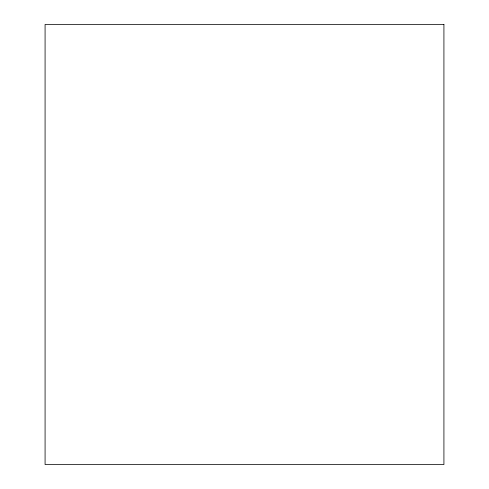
<?xml version="1.0" encoding="UTF-8"?>
<svg xmlns="http://www.w3.org/2000/svg" width="489" height="489" viewBox="0 0 489 489"><rect width="100%" height="100%" fill="white"/><g stroke="black" fill="none" stroke-linecap="round" stroke-linejoin="round"><path stroke-width="0.73" d="M443.92 24.45L45.08 24.45L45.08 464.55L443.92 464.55L443.92 24.45"/></g></svg>
